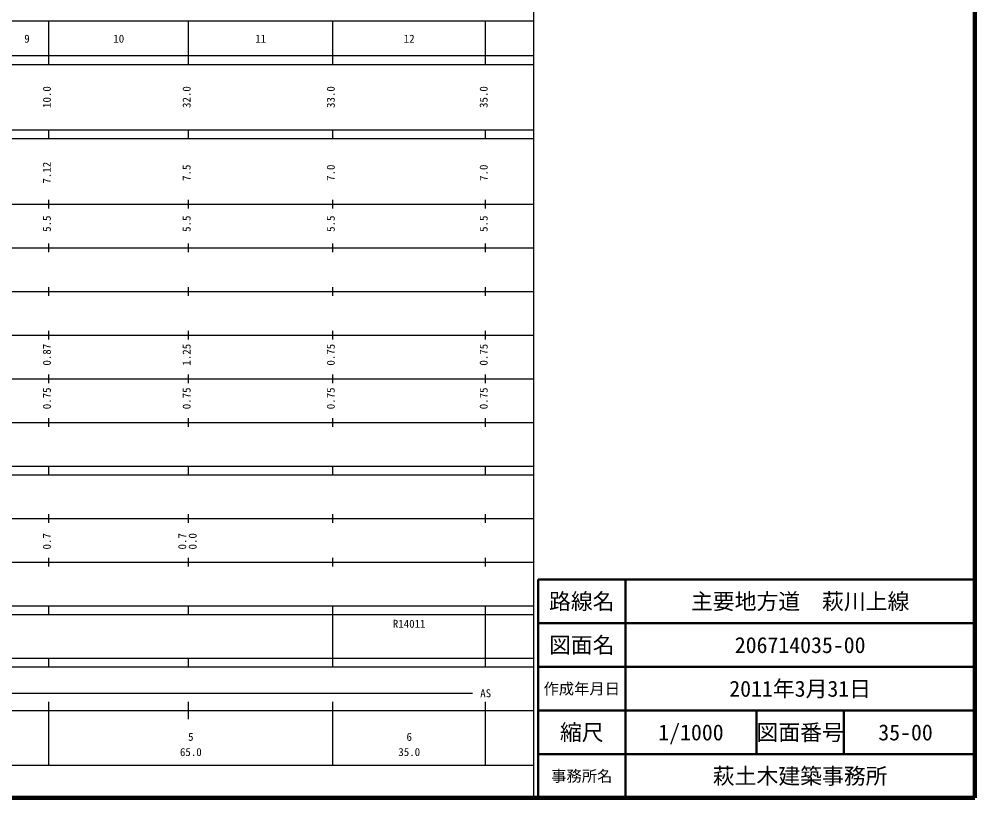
# Model space of a CAD drawing. Units: millimetres on the paper, enlarged 1000 times. Extents: x 40000 to 680000, y 20000 to 380000.
# Drawn here: x 461190 to 680000, y 20000 to 198357 of the extents above; entities that cross this region are included whole.
import ezdxf
from ezdxf.enums import TextEntityAlignment as Align

# ---------------------------------------------------------------- set-up
doc = ezdxf.new("R2010")
doc.units = ezdxf.units.MM
doc.header["$LTSCALE"] = 1000
for name, color, linetype, lineweight in [('M-TTL', 2, 'Continuous', 140), ('M-TTL-BAND', 7, 'Continuous', 25), ('M-TTL-FRAM', 2, 'Continuous', 50), ('M-TTL-LINE', 7, 'Continuous', 50)]:
    doc.layers.add(name, color=color, linetype=linetype, lineweight=lineweight)
doc.layers.add('M-TTL-TXT', color=7, linetype='Continuous')
doc.styles.add('ＭＳ ゴシック', font='')
doc.styles.get('ＭＳ ゴシック').set_extended_font_data('MS Gothic')

msp = doc.modelspace()

# ---------------------------------------------------------------- linework, layer by layer
at = {"layer": 'M-TTL'}
for p, q in [((680000, 20000), (680000, 380000)), ((40000, 20000), (680000, 20000))]:
    msp.add_line(p, q, dxfattribs=at)
at = {"layer": 'M-TTL-BAND'}
for p, q in [((579000, 20000), (579000, 370000)), ((68000, 198000), (579000, 198000)), ((468000, 188000), (468000, 198000)), ((500000, 188000), (500000, 198000)), ((533000, 188000), (533000, 198000)), ((568000, 188000), (568000, 198000)), ((40000, 190000), (579000, 190000)), ((40000, 188000), (579000, 188000)), ((40000, 173000), (579000, 173000)), ((468000, 171000), (468000, 173000)), ((500000, 171000), (500000, 173000)), ((533000, 171000), (533000, 173000)), ((568000, 171000), (568000, 173000)), ((40000, 171000), (579000, 171000)), ((40000, 156000), (579000, 156000)), ((468000, 155000), (468000, 157000)), ((500000, 155000), (500000, 157000)), ((533000, 155000), (533000, 157000)), ((568000, 155000), (568000, 157000)), ((468000, 145000), (468000, 147000)), ((500000, 145000), (500000, 147000)), ((533000, 145000), (533000, 147000)), ((568000, 145000), (568000, 147000)), ((46000, 146000), (579000, 146000)), ((52000, 136000), (579000, 136000)), ((468000, 135000), (468000, 137000)), ((500000, 135000), (500000, 137000)), ((533000, 135000), (533000, 137000)), ((568000, 135000), (568000, 137000)), ((468000, 125000), (468000, 127000)), ((500000, 125000), (500000, 127000)), ((533000, 125000), (533000, 127000)), ((568000, 125000), (568000, 127000)), ((46000, 126000), (579000, 126000)), ((52000, 116000), (579000, 116000)), ((468000, 115000), (468000, 117000)), ((500000, 115000), (500000, 117000)), ((533000, 115000), (533000, 117000)), ((568000, 115000), (568000, 117000)), ((46000, 106000), (579000, 106000)), ((468000, 105000), (468000, 107000)), ((500000, 105000), (500000, 107000)), ((533000, 105000), (533000, 107000)), ((568000, 105000), (568000, 107000)), ((40000, 96000), (579000, 96000)), ((468000, 94000), (468000, 96000)), ((500000, 94000), (500000, 96000)), ((533000, 94000), (533000, 96000)), ((568000, 94000), (568000, 96000)), ((40000, 94000), (579000, 94000)), ((49000, 84000), (579000, 84000)), ((468000, 83000), (468000, 85000)), ((500000, 83000), (500000, 85000)), ((533000, 83000), (533000, 85000)), ((568000, 83000), (568000, 85000)), ((468000, 73000), (468000, 75000)), ((500000, 73000), (500000, 75000)), ((533000, 73000), (533000, 75000)), ((568000, 73000), (568000, 75000)), ((40000, 74000), (579000, 74000)), ((40000, 64000), (579000, 64000)), ((468000, 62000), (468000, 64000)), ((500000, 62000), (500000, 64000)), ((533000, 62000), (533000, 64000)), ((568000, 62000), (568000, 64000)), ((40000, 62000), (579000, 62000)), ((533000, 52000), (533000, 62000)), ((568000, 52000), (568000, 62000)), ((40000, 52000), (579000, 52000)), ((468000, 50000), (468000, 52000)), ((500000, 50000), (500000, 52000)), ((533000, 50000), (533000, 52000)), ((568000, 50000), (568000, 52000)), ((40000, 50000), (579000, 50000)), ((71000, 44000), (565000, 44000)), ((468000, 27500), (468000, 42000)), ((500000, 38000), (500000, 42000)), ((533000, 27500), (533000, 42000)), ((568000, 27500), (568000, 42000)), ((40000, 40000), (579000, 40000)), ((68000, 27500), (579000, 27500))]:
    msp.add_line(p, q, dxfattribs=at)
at = {"layer": 'M-TTL-FRAM'}
for p, q in [((680000, 70000), (580000, 70000)), ((580000, 70000), (580000, 20000))]:
    msp.add_line(p, q, dxfattribs=at)
at = {"layer": 'M-TTL-LINE'}
for p, q in [((600000, 70000), (600000, 20000)), ((680000, 60000), (580000, 60000)), ((680000, 50000), (580000, 50000)), ((680000, 40000), (580000, 40000)), ((630000, 40000), (630000, 30000)), ((650000, 40000), (650000, 30000)), ((680000, 30000), (580000, 30000))]:
    msp.add_line(p, q, dxfattribs=at)

# ---------------------------------------------------------------- texts
at = {"layer": 'M-TTL-BAND', "style": 'ＭＳ ゴシック'}
for s, p in [('9', (463000, 192405)), ('10', (484000, 192405)), ('12', (550500, 192405)), ('11', (516500, 192405)), ('AS', (568000, 42500)), ('5', (500500, 32523)), ('6', (550500, 32523)), ('65.0', (500500, 29033)), ('35.0', (550500, 29033))]:
    msp.add_text(s, height=1833, dxfattribs=at).set_placement(p, align=Align.BOTTOM_CENTER)
for s, p in [('10.0', (469000, 180500)), ('32.0', (501000, 180500)), ('33.0', (534000, 180500)), ('35.0', (569000, 180500)), ('7.12', (469000, 163174)), ('7.5', (501000, 163174)), ('7.0', (534000, 163174)), ('7.0', (569000, 163174)), ('5.5', (469000, 151500)), ('5.5', (501000, 151500)), ('5.5', (534000, 151500)), ('5.5', (569000, 151500)), ('0.87', (469000, 121500)), ('1.25', (501000, 121500)), ('0.75', (534000, 121500)), ('0.75', (569000, 121500)), ('0.75', (469000, 111500)), ('0.75', (501000, 111500)), ('0.75', (534000, 111500)), ('0.75', (569000, 111500)), ('0.7', (469000, 78764)), ('0.7', (500000, 78764)), ('0.0', (502370, 78764))]:
    msp.add_text(s, height=1833, rotation=90, dxfattribs=at).set_placement(p, align=Align.BOTTOM_CENTER)
msp.add_text('R14011', height=1833, dxfattribs=at).set_placement((546750, 58405), align=Align.BOTTOM_LEFT)
at = {"layer": 'M-TTL-TXT', "style": 'ＭＳ ゴシック'}
for s, height, p in [('路線名', 3666, (590000, 65000)), ('路線名', 3666, (590000, 65000)), ('主要地方道\u3000萩川上線', 3666, (640000, 65000)), ('図面名', 3666, (590000, 55000)), ('図面名', 3666, (590000, 55000)), ('206714035-00', 3666, (640000, 55000)), ('作成年月日', 2566, (590000, 45000)), ('作成年月日', 2566, (590000, 45000)), ('2011年3月31日', 3666, (640000, 45000)), ('縮尺', 3666, (590000, 35000)), ('縮尺', 3666, (590000, 35000)), ('図面番号', 3666, (640000, 35000)), ('図面番号', 3666, (640000, 35000)), ('1/1000', 3666, (615000, 35000)), ('35-00', 3666, (664125, 35000)), ('事務所名', 2566, (590000, 25000)), ('事務所名', 2566, (590000, 25000)), ('萩土木建築事務所', 3666, (640000, 25000))]:
    msp.add_text(s, height=height, dxfattribs=at).set_placement(p, align=Align.MIDDLE_CENTER)

doc.saveas('drawing.dxf')
